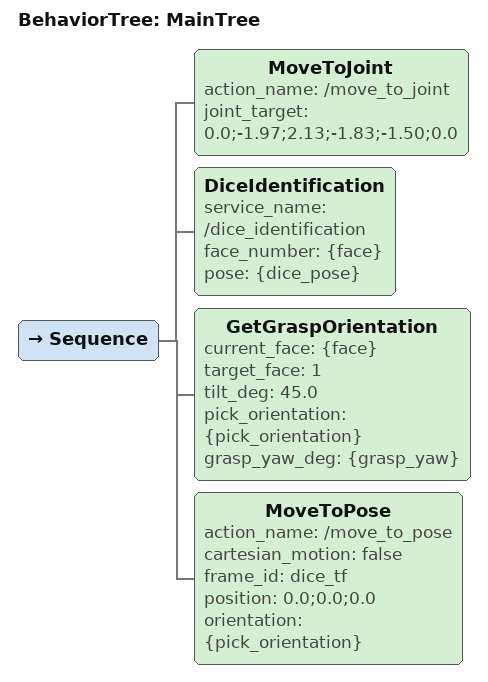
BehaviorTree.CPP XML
<root BTCPP_format="4" main_tree_to_execute="MainTree">
    <BehaviorTree ID="MainTree">
        <Sequence>
            <MoveToJoint action_name="/move_to_joint" joint_target="0.0;-1.97;2.13;-1.83;-1.50;0.0"/>
            <DiceIdentification service_name="/dice_identification" face_number="{face}" pose="{dice_pose}"/>
            <GetGraspOrientation current_face="{face}" target_face="1" tilt_deg="45.0" pick_orientation="{pick_orientation}" grasp_yaw_deg="{grasp_yaw}"/>
            <MoveToPose action_name="/move_to_pose" cartesian_motion="false" frame_id="dice_tf" position="0.0;0.0;0.0" orientation="{pick_orientation}"/>
        </Sequence>
    </BehaviorTree>
</root>
